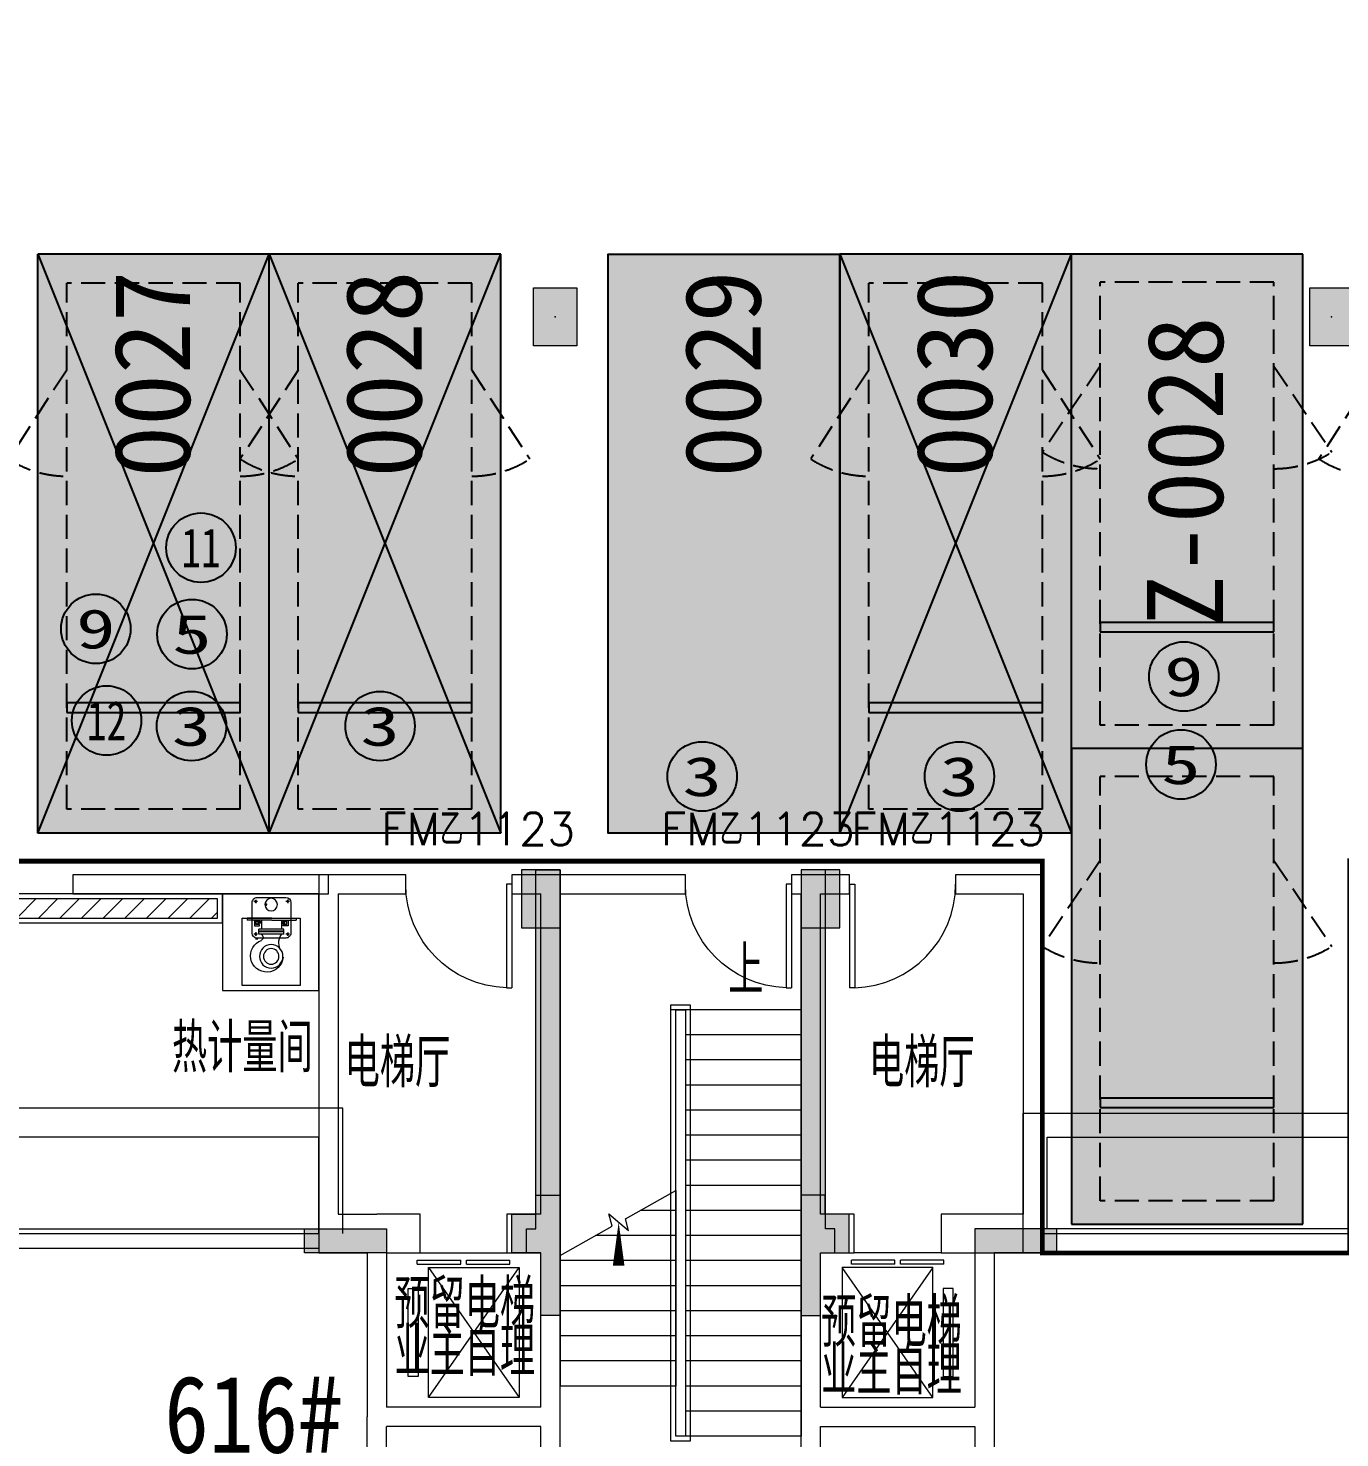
# Model space of a CAD drawing. Extents: x -264757 to 1033689, y 4049843 to 4347093.
# Drawn here: x -90951 to -77354, y 4284241 to 4298849 of the extents above; entities that cross this region are included whole.
import ezdxf
from ezdxf.enums import TextEntityAlignment as Align

# ---------------------------------------------------------------- set-up
doc = ezdxf.new("R2010")
doc.units = 0
doc.header["$LTSCALE"] = 1000
doc.header["$MEASUREMENT"] = 0
doc.linetypes.add('AX-01DK-PB01$1$A-001-车位参照B1$0$A-001-车位参照B1$0$A-001-车位参照B1$0$A-H4-001-基本图形$0$A-001-车位B1$0$DASH', pattern=[0.35, 0.25, -0.1])
doc.linetypes.add('DASH', pattern=[0.35, 0.25, -0.1])
for name, color, linetype in [('AX-01DK-PB01$0$A-2-Text', 8, 'Continuous'), ('不利因素1-紧邻消火栓', 7, 'Continuous'), ('不利因素11-尽端停车', 7, 'Continuous'), ('不利因素12-不满足一次性出车', 7, 'Continuous'), ('不利因素3-紧邻房间出入口', 7, 'Continuous'), ('不利因素5-单面靠墙', 7, 'Continuous'), ('不可售车位', 255, 'Continuous'), ('大车位', 7, 'Continuous'), ('子母车位', 7, 'Continuous')]:
    doc.layers.add(name, color=color, linetype=linetype)
doc.layers.add('AX-01DK-PB01$0$AX-001DK-01-PB01-02$0$A-3-WinF(Text)', color=8, linetype='Continuous', plot=False)
doc.layers.add('无关图层', color=8, linetype='Continuous', lineweight=0)
doc.layers.add('车位归属楼栋范围线', color=7, linetype='Continuous', true_color=0x19e6c7)
doc.styles.add('AX-01DK-PB01$0$_TCH_DIM', font='SIMPLEX', dxfattribs={"bigfont": 'GBCBIG'})
doc.styles.add('AX-01DK-PB01$0$AX-001DK-01-PB01-02$0$_TCH_WINDOW', font='SIMPLEX', dxfattribs={"bigfont": 'GBCBIG'})
doc.styles.add('AX-01DK-PB01$0$Standard', font='gbenor.shx', dxfattribs={"bigfont": 'gbcbig.shx'})
doc.styles.add('AX-01DK-PB01$1$AX-001DK-01-PB01-02$0$Standard', font='gbenor.shx', dxfattribs={"bigfont": 'gbcbig.shx'})
doc.styles.add('AX-01DK-PB01$1$AX-001DK-01-PB01-02$0$黑体', font='simhei.ttf')
doc.styles.add('AX-ACK-BIANH1$0$黑体', font='simhei.ttf')
doc.styles.add('SX-ACK-PB01-WNC-ALL$0$黑体', font='simhei.ttf')
doc.styles.add('黑体', font='simhei.ttf')

# ---------------------------------------------------------------- blocks, each defined once
blk = doc.blocks.new('SX-ACK-PB01-WNC-ALL$0$20200722.21182536')
at = {"layer": '不利因素3-紧邻房间出入口', "true_color": 0xe4d218}
h = blk.add_hatch(color=52, dxfattribs=at)
h.dxf.hatch_style = 1
edge = h.paths.add_edge_path()
edge.add_arc((360, 360), 360, 0, 360)
at = {"layer": '不利因素3-紧邻房间出入口'}
blk.add_circle((360, 360), 360, dxfattribs=at)
at = {"layer": '不利因素3-紧邻房间出入口', "style": 'SX-ACK-PB01-WNC-ALL$0$黑体', "width": 1.390625}
blk.add_text('3', height=407, dxfattribs=at).set_placement((156, 156), (564, 156), align=Align.FIT)
blk = doc.blocks.new('SX-ACK-PB01-WNC-ALL$0$20200722.21183209')
at = {"layer": '不利因素5-单面靠墙', "true_color": 0x6d711d}
h = blk.add_hatch(color=66, dxfattribs=at)
h.dxf.hatch_style = 1
edge = h.paths.add_edge_path()
edge.add_arc((360, 360), 360, 0, 360)
at = {"layer": '不利因素5-单面靠墙'}
blk.add_circle((360, 360), 360, dxfattribs=at)
at = {"layer": '不利因素5-单面靠墙', "style": 'SX-ACK-PB01-WNC-ALL$0$黑体', "width": 1.390625}
blk.add_text('5', height=407, dxfattribs=at).set_placement((156, 156), (564, 156), align=Align.FIT)
blk = doc.blocks.new('20200722.21185040')
at = {"layer": '不利因素11-尽端停车', "true_color": 0xf21b23}
h = blk.add_hatch(color=240, dxfattribs=at)
h.dxf.hatch_style = 1
edge = h.paths.add_edge_path()
edge.add_arc((360, 360), 360, 0, 360)
at = {"layer": '不利因素11-尽端停车'}
blk.add_circle((360, 360), 360, dxfattribs=at)
at = {"layer": '不利因素11-尽端停车', "style": '黑体', "width": 0.695313}
blk.add_text('11', height=407.3, dxfattribs=at).set_placement((156, 156), (564, 156), align=Align.FIT)
blk = doc.blocks.new('20200722.21185335')
at = {"layer": '不利因素12-不满足一次性出车', "true_color": 0x201adc}
h = blk.add_hatch(color=182, dxfattribs=at)
h.dxf.hatch_style = 1
edge = h.paths.add_edge_path()
edge.add_arc((360, 360), 360, 0, 360)
at = {"layer": '不利因素12-不满足一次性出车'}
blk.add_circle((360, 360), 360, dxfattribs=at)
at = {"layer": '不利因素12-不满足一次性出车', "style": '黑体', "width": 0.695313}
blk.add_text('12', height=407.3, dxfattribs=at).set_placement((156, 156), (564, 156), align=Align.FIT)
blk = doc.blocks.new('20200722.21175556')
at = {"layer": '不利因素1-紧邻消火栓', "true_color": 0x3c6a45}
h = blk.add_hatch(color=97, dxfattribs=at)
h.dxf.hatch_style = 1
edge = h.paths.add_edge_path()
edge.add_arc((360, 360), 360, 0, 360)
at = {"layer": '不利因素1-紧邻消火栓'}
blk.add_circle((360, 360), 360, dxfattribs=at)
at = {"layer": '不利因素1-紧邻消火栓', "style": '黑体', "width": 1.390625}
blk.add_text('9', height=407, dxfattribs=at).set_placement((156, 156), (564, 156), align=Align.FIT)
blk = doc.blocks.new('sadfsadfasf')
at = {"layer": '不可售车位', "true_color": 0x757b8a}
h = blk.add_hatch(color=8, dxfattribs=at)
h.dxf.hatch_style = 1
h.paths.add_polyline_path([(2400, 6000), (2400, 0), (0, 0), (0, 6000)])
at = {"layer": '不可售车位', "color": 8, "true_color": 0x757b8a}
blk.add_lwpolyline([(2400, 6000), (2400, 0), (0, 0), (0, 6000)], close=True, dxfattribs=at)
blk = doc.blocks.new('SX-CK-PB001-WNC$1$20211103.13313578')
at = {"layer": '无关图层'}
h = blk.add_hatch(color=256, dxfattribs=at)
h.dxf.hatch_style = 1
h.paths.add_polyline_path([(0, 600), (450, 600), (450, 0), (0, 0)])
blk.add_lwpolyline([(0, 600), (450, 600), (450, 0), (0, 0)], close=True, dxfattribs=at)
blk.add_point((225, 300), dxfattribs=at)
blk = doc.blocks.new('PX-03CK-JSK$0$PX-CKB-P01-JSK$0$$0$水泵')
at = {"layer": '无关图层'}
for p, q in [((-24798, 231565, 0), (-25098, 231565, 0)), ((-25148, 231515, 0), (-25148, 231195, 0)), ((-25135, 231525, 0), (-25095, 231525, 0)), ((-25116, 231543, 0), (-25116, 231511, 0)), ((-25116, 231511, 0), (-25116, 231507, 0)), ((-24903, 231492, 0), (-24880, 231492, 0)), ((-24804, 231524, 0), (-24764, 231524, 0)), ((-24785, 231542, 0), (-24785, 231510, 0)), ((-24785, 231510, 0), (-24785, 231506, 0)), ((-24748, 231195, 0), (-24748, 231515, 0)), ((-24644, 231352, 0), (-25244, 231352, 0)), ((-25244, 231352, 0), (-25244, 230652, 0)), ((-24950, 231351, 0), (-25204, 231351, 0)), ((-25204, 231351, 0), (-25204, 231330, 0)), ((-24950, 231330, 0), (-25204, 231330, 0)), ((-25120, 231330, 0), (-25120, 231273, 0)), ((-25120, 231273, 0), (-25070, 231273, 0)), ((-25108, 231323, 0), (-25067, 231323, 0)), ((-25108, 231284, 0), (-25108, 231323, 0)), ((-25070, 231284, 0), (-25108, 231284, 0)), ((-25103, 231315, 0), (-25103, 231292, 0)), ((-25085, 231320, 0), (-25098, 231320, 0)), ((-25098, 231287, 0), (-25084, 231287, 0)), ((-25084, 231323, 0), (-25084, 231284, 0)), ((-25084, 231310, 0), (-25052, 231310, 0)), ((-25084, 231297, 0), (-25052, 231297, 0)), ((-25055, 231310, 0), (-25083, 231310, 0)), ((-25070, 231273, 0), (-25070, 231284, 0)), ((-25067, 231323, 0), (-25067, 231330, 0)), ((-25052, 231328, 0), (-25052, 231239, 0)), ((-24950, 231351, 0), (-24696, 231351, 0)), ((-24950, 231330, 0), (-24696, 231330, 0)), ((-24846, 231239, 0), (-24846, 231328, 0)), ((-24846, 231312, 0), (-24807, 231312, 0)), ((-24844, 231299, 0), (-24806, 231299, 0)), ((-24827, 231323, 0), (-24827, 231330, 0)), ((-24785, 231323, 0), (-24827, 231323, 0)), ((-24824, 231284, 0), (-24785, 231284, 0)), ((-24824, 231273, 0), (-24824, 231284, 0)), ((-24773, 231273, 0), (-24824, 231273, 0)), ((-24807, 231322, 0), (-24807, 231284, 0)), ((-24793, 231319, 0), (-24807, 231319, 0)), ((-24807, 231289, 0), (-24793, 231289, 0)), ((-24788, 231294, 0), (-24788, 231314, 0)), ((-24785, 231284, 0), (-24785, 231323, 0)), ((-24773, 231324, 0), (-24773, 231332, 0)), ((-24773, 231330, 0), (-24773, 231273, 0)), ((-24696, 231351, 0), (-24696, 231330, 0)), ((-24644, 230652, 0), (-24644, 231352, 0)), ((-25136, 231186, 0), (-25096, 231186, 0)), ((-25106, 231185, 0), (-25129, 231185, 0)), ((-25117, 231204, 0), (-25117, 231172, 0)), ((-25117, 231172, 0), (-25117, 231168, 0)), ((-25098, 231145, 0), (-24798, 231145, 0)), ((-25077, 231185, 0), (-25077, 231238, 0)), ((-25077, 231215, 0), (-24815, 231215, 0)), ((-25077, 231208, 0), (-24815, 231208, 0)), ((-25077, 231185, 0), (-24815, 231185, 0)), ((-25076, 231238, 0), (-24815, 231238, 0)), ((-24815, 231185, 0), (-24815, 231238, 0)), ((-24781, 231136, 0), (-24805, 231136, 0)), ((-24804, 231186, 0), (-24764, 231186, 0)), ((-24785, 231205, 0), (-24785, 231173, 0)), ((-24785, 231173, 0), (-24785, 231169, 0)), ((-25244, 230652, 0), (-24644, 230652, 0))]:
    blk.add_line(p, q, dxfattribs=at)
for centre, radius in [((-24944, 231492, 0), 65), ((-25117, 231525, 0), 8.75), ((-24891, 231492, 0), 7.88), ((-24785, 231524, 0), 8.75), ((-25117, 231186, 0), 8.75), ((-24785, 231186, 0), 8.75), ((-24945, 230955, 0), 122), ((-24945, 230955, 0), 80.5)]:
    blk.add_circle(centre, radius, dxfattribs=at)
for centre, radius, start, end in [((-25098, 231515, 0), 50, 90.0002, 180.0002), ((-24798, 231515, 0), 50, 0.0002, 90.0002), ((-25098, 231315, 0), 5.18, 90.0002, 180.0002), ((-25098, 231292, 0), 5.18, 180.0002, 270.0002), ((-24793, 231314, 0), 5.18, 0.0002, 90.0002), ((-24793, 231294, 0), 5.18, 270.0002, 0.0002), ((-25098, 231195, 0), 50, 180.0002, 270.0002), ((-24899, 230961, 0), 169, 185.2838, 71.5275), ((-25165, 231098, 0), 142, 319.6544, 36.6268), ((-24826, 231152, 0), 34.6, 117.9765, 237.6187), ((-24798, 231195, 0), 50, 270.0002, 0.0002)]:
    blk.add_arc(centre, radius, start, end, dxfattribs=at)
blk = doc.blocks.new('AX-01DK-PB01$0$AX-001DK-01-PP01$0$AX-001DK-01-PP01$0$$DORLIB2D$00000127')
at = {"layer": '无关图层'}
for points in [[(-0.533, 0.795), (-0.533, 0.69)], [(-0.033, 0.795), (-0.533, 0.795)], [(-0.033, 0.69), (-0.533, 0.69)], [(-0.033, 0.795), (-0.033, 0.69)], [(0.533, 0.795), (0.033, 0.795)], [(0.033, 0.795), (0.033, 0.69)], [(0.533, 0.69), (0.033, 0.69)], [(0.533, 0.795), (0.533, 0.69)], [(0.5, 0.5), (-0.5, 0.5)]]:
    blk.add_lwpolyline(points, dxfattribs=at)
blk = doc.blocks.new('AX-01DK-PB01$0$$DorLib2D$00000001')
at = {"layer": '无关图层'}
for p, q in [((0.45, 0.975), (0.5, 0.975)), ((0.45, 0), (0.45, 0.975)), ((0.5, 0), (0.5, 0.975)), ((0.5, 0), (0.45, 0))]:
    blk.add_line(p, q, dxfattribs=at)
at = {"layer": '无关图层', "lineweight": 13}
blk.add_arc((0.475, 0), 0.975, 91.4693, 180, dxfattribs=at)
blk = doc.blocks.new('A$C741380cb')
at = {"layer": '子母车位', "true_color": 0x0617f9}
h = blk.add_hatch(color=5, dxfattribs=at)
h.dxf.hatch_style = 1
h.paths.add_polyline_path([(2400, 0), (2400, -10400), (0, -10400), (0, 0)])
blk = doc.blocks.new('*E159')
at = {"layer": '子母车位', "rotation": 179.9996583709065}
blk.add_blockref('A$C741380cb', (332418, -488671), dxfattribs=at)

msp = doc.modelspace()

# ---------------------------------------------------------------- hatches: boundary and pattern name
at = {"layer": '大车位', "true_color": 0xe806f9}
h = msp.add_hatch(color=6, dxfattribs=at)
h.dxf.hatch_style = 1
h.paths.add_polyline_path([(-88452.4, 4296506.9), (-88452.4, 4290506.9), (-90852.4, 4290506.9), (-90852.4, 4296506.9)])
h = msp.add_hatch(color=6, dxfattribs=at)
h.dxf.hatch_style = 1
h.paths.add_polyline_path([(-86052.4, 4296506.9), (-86052.4, 4290506.9), (-88452.4, 4290506.9), (-88452.4, 4296506.9)])
h = msp.add_hatch(color=6, dxfattribs=at)
h.dxf.hatch_style = 1
h.paths.add_polyline_path([(-80137.5, 4296506.9), (-80137.5, 4290506.9), (-82537.5, 4290506.9), (-82537.5, 4296506.9)])
at = {"layer": '无关图层'}
for points in [[(-85438.1, 4290126.8), (-85837.1, 4290126.8), (-85837.1, 4289526.8), (-85438.1, 4289526.8)], [(-82538.5, 4290126.1), (-82937.5, 4290126.1), (-82937.5, 4289526.1), (-82538.5, 4289526.1)], [(-85937.6, 4286557.2), (-85688.5, 4286555.9), (-85688.5, 4286757.2), (-85437.6, 4286757.2), (-85437.6, 4285506.9), (-85638.3, 4285506.9), (-85638.3, 4286156.7), (-85937.6, 4286157.2)], [(-82439.2, 4286557.2), (-82688.3, 4286555.9), (-82688.3, 4286757.2), (-82939.2, 4286757.2), (-82939.2, 4285506.9), (-82738.5, 4285506.9), (-82738.5, 4286156.7), (-82439.2, 4286157.2)], [(-88087.9, 4286406.8), (-87237.9, 4286406.8), (-87237.9, 4286156.8), (-88087.9, 4286156.8)], [(-80287.9, 4286406.8), (-81137.9, 4286406.8), (-81137.9, 4286156.8), (-80287.9, 4286156.8)]]:
    msp.add_hatch(color=256, dxfattribs=at).paths.add_polyline_path(points)
h = msp.add_hatch(color=256, dxfattribs=at)
h.dxf.hatch_style = 1
h.paths.add_polyline_path([(-85787.2, 4286156.8), (-85787.2, 4286406.8), (-85688.1, 4286406.8), (-85688.1, 4290126.8), (-85438.1, 4290126.8), (-85437.2, 4286406.8), (-85437.2, 4285506.8), (-85637.2, 4285506.8), (-85637.2, 4286156.8)])
h = msp.add_hatch(color=256, dxfattribs=at)
h.dxf.hatch_style = 1
h.paths.add_polyline_path([(-82588.3, 4286156.8), (-82588.3, 4286406.8), (-82687.4, 4286406.8), (-82687.4, 4290126.8), (-82937.4, 4290126.8), (-82938.3, 4286406.8), (-82938.3, 4285506.8), (-82738.3, 4285506.8), (-82738.3, 4286156.8)])
h = msp.add_hatch(dxfattribs=at)
h.set_pattern_fill('ANSI31', color=256, scale=100, angle=360)
h.set_pattern_definition([(45, (-43118.35, 214968.15), (-112.2532015, 112.2532015), [])])
h.paths.add_polyline_path([(-88987.9, 4289826.9), (-91489.6, 4289826.9), (-91489.6, 4289627), (-88987.9, 4289627)])

# ---------------------------------------------------------------- linework, layer by layer
at = {"layer": '大车位', "color": 83}
for p, q in [((-90852.4, 4290506.9, 0), (-90852.4, 4296506.9, 0)), ((-88452.4, 4296506.9, 0), (-90852.4, 4296506.9, 0)), ((-88452.4, 4290506.9, 0), (-88452.4, 4296506.9, 0)), ((-88452.4, 4290506.9, 0), (-88452.4, 4296506.9, 0)), ((-86052.4, 4296506.9, 0), (-88452.4, 4296506.9, 0)), ((-86052.4, 4290506.9, 0), (-86052.4, 4296506.9, 0)), ((-82537.5, 4290506.9, 0), (-82537.5, 4296506.9)), ((-80137.5, 4296506.9), (-82537.5, 4296506.9)), ((-80137.5, 4290506.9, 0), (-80137.5, 4296506.9)), ((-88452.4, 4290506.9, 0), (-90852.4, 4290506.9, 0)), ((-86052.4, 4290506.9, 0), (-88452.4, 4290506.9, 0)), ((-80137.5, 4290506.9, 0), (-82537.5, 4290506.9, 0))]:
    msp.add_line(p, q, dxfattribs=at)
at = {"layer": '大车位', "color": 8, "linetype": 'AX-01DK-PB01$1$A-001-车位参照B1$0$A-001-车位参照B1$0$A-001-车位参照B1$0$A-H4-001-基本图形$0$A-001-车位B1$0$DASH'}
for p, q in [((-88752.4, 4296206.9, 0), (-90552.4, 4296206.9, 0)), ((-90552.4, 4290756.9, 0), (-90552.4, 4296206.9, 0)), ((-88752.4, 4290756.9, 0), (-88752.4, 4296206.9, 0)), ((-86352.4, 4296206.9, 0), (-88152.4, 4296206.9, 0)), ((-88152.4, 4290756.9, 0), (-88152.4, 4296206.9, 0)), ((-86352.4, 4290756.9, 0), (-86352.4, 4296206.9, 0)), ((-80437.5, 4296206.9), (-82237.5, 4296206.9)), ((-82237.5, 4290756.9, 0), (-82237.5, 4296206.9)), ((-80437.5, 4290756.9, 0), (-80437.5, 4296206.9)), ((-88752.4, 4290756.9, 0), (-90552.4, 4290756.9, 0)), ((-86352.4, 4290756.9, 0), (-88152.4, 4290756.9, 0)), ((-80437.5, 4290756.9, 0), (-82237.5, 4290756.9, 0))]:
    msp.add_line(p, q, dxfattribs=at)
at = {"layer": '大车位', "color": 83, "elevation": 0}
for points in [[(-90852.4, 4296506.9), (-88452.4, 4290506.9)], [(-90852.4, 4290506.9), (-88452.4, 4296506.9)], [(-88452.4, 4296506.9), (-86052.4, 4290506.9)], [(-88452.4, 4290506.9), (-86052.4, 4296506.9)], [(-82537.5, 4290506.9), (-80137.5, 4296506.9)]]:
    msp.add_lwpolyline(points, dxfattribs=at)
at = {"layer": '大车位', "color": 83}
msp.add_lwpolyline([(-82537.5, 4296506.9), (-80137.5, 4290506.9)], dxfattribs=at)
at = {"layer": '大车位', "linetype": 'AX-01DK-PB01$1$A-001-车位参照B1$0$A-001-车位参照B1$0$A-001-车位参照B1$0$A-H4-001-基本图形$0$A-001-车位B1$0$DASH', "elevation": 0}
for points in [[(-90552.4, 4295306.9), (-91152.4, 4294385)], [(-88752.4, 4295306.9), (-88152.4, 4294385)], [(-88152.4, 4295306.9), (-88752.4, 4294385)], [(-86352.4, 4295306.9), (-85752.4, 4294385)], [(-82237.5, 4295306.9), (-82837.5, 4294385)], [(-80437.5, 4295306.9), (-79837.5, 4294385)], [(-76971.6, 4295308), (-77571.6, 4294386.1)]]:
    msp.add_lwpolyline(points, dxfattribs=at)
at = {"layer": '大车位', "elevation": 0}
for points in [[(-90552.4, 4291756.9), (-88752.4, 4291756.9), (-88752.4, 4291856.9), (-90552.4, 4291856.9)], [(-88152.4, 4291756.9), (-86352.4, 4291756.9), (-86352.4, 4291856.9), (-88152.4, 4291856.9)], [(-82237.5, 4291756.9), (-80437.5, 4291756.9), (-80437.5, 4291856.9), (-82237.5, 4291856.9)]]:
    msp.add_lwpolyline(points, close=True, dxfattribs=at)
at = {"layer": '大车位', "linetype": 'AX-01DK-PB01$1$A-001-车位参照B1$0$A-001-车位参照B1$0$A-001-车位参照B1$0$A-H4-001-基本图形$0$A-001-车位B1$0$DASH'}
for centre, start, end in [((-90552.4, 4295306.9, 0), 236.94427, 270), ((-88752.4, 4295306.9, 0), 270, 303.05573), ((-88152.4, 4295306.9, 0), 236.94427, 270), ((-86352.4, 4295306.9, 0), 270, 303.05573), ((-82237.5, 4295306.9), 236.94427, 270), ((-80437.5, 4295306.9), 270, 303.05573), ((-76971.6, 4295308, 0), 236.94427, 270)]:
    msp.add_arc(centre, 1100, start, end, dxfattribs=at)
at = {"layer": '子母车位', "color": 83}
for p, q in [((-80137.4, 4291384.6, 0), (-80137.4, 4296506.9)), ((-77737.4, 4296506.9), (-80137.4, 4296506.9)), ((-77737.4, 4291384.6, 0), (-77737.4, 4296506.9)), ((-77737.4, 4291384.6, 0), (-80137.4, 4291384.6, 0)), ((-77737.4, 4291384.6), (-80137.4, 4291384.6)), ((-80137.4, 4291384.6), (-80137.3, 4286455.6)), ((-77737.3, 4286455.7), (-77737.4, 4291384.6)), ((-80137.3, 4286455.6), (-77737.3, 4286455.7))]:
    msp.add_line(p, q, dxfattribs=at)
at = {"layer": '子母车位', "color": 8, "linetype": 'AX-01DK-PB01$1$A-001-车位参照B1$0$A-001-车位参照B1$0$A-001-车位参照B1$0$A-H4-001-基本图形$0$A-001-车位B1$0$DASH'}
for p, q in [((-78037.4, 4296217), (-79837.4, 4296217)), ((-79837.4, 4291626.2, 0), (-79837.4, 4296217)), ((-78037.4, 4291626.2, 0), (-78037.4, 4296217)), ((-78037.4, 4291626.2, 0), (-79837.4, 4291626.2, 0)), ((-78037.3, 4291094.7, 0), (-79837.3, 4291094.7, 0)), ((-79837.3, 4286697.3), (-79837.3, 4291094.7, 0)), ((-78037.3, 4286697.3), (-78037.3, 4291094.7, 0)), ((-78037.3, 4286697.3), (-79837.3, 4286697.3))]:
    msp.add_line(p, q, dxfattribs=at)
at = {"layer": '子母车位', "linetype": 'AX-01DK-PB01$1$A-001-车位参照B1$0$A-001-车位参照B1$0$A-001-车位参照B1$0$A-H4-001-基本图形$0$A-001-车位B1$0$DASH'}
for p, q in [((-79837.4, 4295347.2, 0), (-80437.4, 4294456.1, 0)), ((-78037.4, 4295347.2, 0), (-77437.4, 4294456.1, 0)), ((-79837.3, 4290224.9), (-80437.3, 4289333.8)), ((-78037.3, 4290224.9), (-77437.3, 4289333.8))]:
    msp.add_line(p, q, dxfattribs=at)
at = {"layer": '子母车位'}
for p, q in [((-78037.4, 4292689.4, 0), (-79837.4, 4292689.4, 0)), ((-79837.4, 4292689.4, 0), (-79837.4, 4292592.7, 0)), ((-79837.4, 4292592.7, 0), (-78037.4, 4292592.7, 0)), ((-78037.4, 4292592.7, 0), (-78037.4, 4292689.4, 0)), ((-78037.3, 4287760.4), (-79837.3, 4287760.4)), ((-79837.3, 4287760.4), (-79837.3, 4287663.7)), ((-78037.3, 4287663.7), (-78037.3, 4287760.4)), ((-79837.3, 4287663.7), (-78037.3, 4287663.7))]:
    msp.add_line(p, q, dxfattribs=at)
at = {"layer": '子母车位', "linetype": 'AX-01DK-PB01$1$A-001-车位参照B1$0$A-001-车位参照B1$0$A-001-车位参照B1$0$A-H4-001-基本图形$0$A-001-车位B1$0$DASH'}
for centre, start_param, end_param in [((-79837.4, 4295347.2), 4.1354517, 4.712383), ((-78037.4, 4295347.2), 4.712383, 5.2893144), ((-79837.3, 4290224.9, 0), 4.1354517, 4.712383), ((-78037.3, 4290224.9, 0), 4.712383, 5.2893144)]:
    msp.add_ellipse(centre, major_axis=(1100, 0), ratio=0.9664691, start_param=start_param, end_param=end_param, dxfattribs=at)
at = {"layer": '无关图层'}
for p, q in [((-87837.9, 4290076.9), (-90489.6, 4290076.9)), ((-90489.6, 4290076.9), (-90489.6, 4289876.9)), ((-87937.9, 4290076.9), (-87937.9, 4286156.9)), ((-87037.9, 4290076.9), (-87937.9, 4290076.9)), ((-87837.9, 4289876.9), (-87837.9, 4290076.9)), ((-87037.9, 4289876.9), (-87037.9, 4290076.9)), ((-85537.9, 4290076.9), (-85937.9, 4290076.9)), ((-85937.9, 4290076.9), (-85937.9, 4289876.9)), ((-84137.9, 4290076.9), (-85537.9, 4290076.9)), ((-84137.9, 4289876.9), (-84137.9, 4290076.9)), ((-82837.9, 4290076.9), (-83037.9, 4290076.9)), ((-83037.9, 4290076.9), (-83037.9, 4289876.9)), ((-82437.9, 4290076.9), (-82837.9, 4290076.9)), ((-82437.9, 4289876.9), (-82437.9, 4290076.9)), ((-80437.6, 4290076.9), (-81337.9, 4290076.9)), ((-81337.9, 4290076.9), (-81337.9, 4289876.9)), ((-80437.6, 4290076.9), (-80437.6, 4286156.9)), ((-90489.6, 4289876.9), (-87837.9, 4289876.9)), ((-87737.9, 4289876.9), (-87737.9, 4286556.9)), ((-87737.9, 4289876.9), (-87037.9, 4289876.9)), ((-85937.9, 4289876.9), (-85637.9, 4289876.9)), ((-85637.9, 4286556.9), (-85637.9, 4289876.9)), ((-85437.9, 4289876.9), (-84137.9, 4289876.9)), ((-85437.9, 4286256.9), (-85437.9, 4289876.9)), ((-83037.9, 4289876.9), (-82937.9, 4289876.9)), ((-82937.9, 4286256.9), (-82937.9, 4289876.9)), ((-82737.9, 4289876.9), (-82437.9, 4289876.9)), ((-82737.9, 4286556.9), (-82737.9, 4289876.9)), ((-81337.9, 4289876.9), (-80637.6, 4289876.9)), ((-80637.6, 4289876.9), (-80637.6, 4286556.9)), ((-84137.9, 4288676.9), (-84137.9, 4284256.9)), ((-84137.9, 4288676.9), (-84137.9, 4284256.9)), ((-82937.9, 4288676.9), (-84137.9, 4288676.9)), ((-82937.9, 4288676.9), (-82937.9, 4284256.9)), ((-82937.9, 4288416.9), (-84137.9, 4288416.9)), ((-82937.9, 4288156.9), (-84137.9, 4288156.9)), ((-82937.9, 4287896.9), (-84137.9, 4287896.9)), ((-82937.9, 4287636.9), (-84137.9, 4287636.9)), ((-82937.9, 4287376.9), (-84137.9, 4287376.9)), ((-82937.9, 4287116.9), (-84137.9, 4287116.9)), ((-84137.9, 4286966.9), (-84137.9, 4284256.9)), ((-84759.7, 4286511), (-84237.9, 4286804.9)), ((-84237.9, 4286804.9), (-84237.9, 4284776.9)), ((-82937.9, 4286856.9), (-84137.9, 4286856.9)), ((-84237.9, 4286596.9), (-84607.2, 4286596.9)), ((-82937.9, 4286596.9), (-84137.9, 4286596.9)), ((-87737.9, 4286556.9), (-87337.9, 4286556.9)), ((-86887.9, 4286556.9), (-87337.9, 4286556.9)), ((-86887.9, 4286156.9), (-86887.9, 4286556.9)), ((-85637.9, 4286556.9), (-85987.9, 4286556.9)), ((-85987.9, 4286556.9), (-85987.9, 4286156.9)), ((-84898.8, 4286432.6), (-84932.4, 4286563.4)), ((-84932.4, 4286563.4), (-84728.2, 4286388.3)), ((-84728.2, 4286388.3), (-84759.7, 4286511)), ((-82387.9, 4286556.9), (-82737.9, 4286556.9)), ((-82387.9, 4286156.9), (-82387.9, 4286556.9)), ((-81037.6, 4286556.9), (-81487.9, 4286556.9)), ((-81487.9, 4286556.9), (-81487.9, 4286156.9)), ((-80637.6, 4286556.9), (-81037.6, 4286556.9)), ((-91689.7, 4286406.3), (-87937.9, 4286406.5)), ((-87937.9, 4286406.5), (-87937.9, 4286206.5)), ((-85437.9, 4286128.9), (-84898.8, 4286432.6)), ((-84237.9, 4286336.9), (-85068.7, 4286336.9)), ((-82937.9, 4286336.9), (-84137.9, 4286336.9)), ((-80437.6, 4286356.9), (-76665, 4286356.9)), ((-80437.6, 4286356.9), (-80437.6, 4286156.9)), ((-91689.7, 4286206.3), (-87937.9, 4286206.5)), ((-87937.9, 4286156.9), (-87437.9, 4286156.9)), ((-87437.9, 4286156.9), (-87437.9, 4284456.9)), ((-87237.9, 4286156.9), (-87237.9, 4284556.9)), ((-87237.9, 4286156.9), (-86887.9, 4286156.9)), ((-85987.9, 4286156.9), (-85637.9, 4286156.9)), ((-85637.9, 4284556.9), (-85637.9, 4286156.9)), ((-85437.9, 4284456.9), (-85437.9, 4286256.9)), ((-82937.9, 4284456.9), (-82937.9, 4286256.9)), ((-82737.9, 4284556.9), (-82737.9, 4286156.9)), ((-82737.9, 4286156.9), (-82387.9, 4286156.9)), ((-81487.9, 4286156.9), (-81137.6, 4286156.9)), ((-81137.6, 4286156.9), (-81137.6, 4284556.9)), ((-80937.6, 4286156.9), (-80937.6, 4284456.9)), ((-80437.6, 4286156.9), (-80937.6, 4286156.9)), ((-80437.6, 4286156.9), (-76565, 4286156.9)), ((-85437.9, 4286128.9), (-85437.9, 4284776.9)), ((-84237.9, 4286076.9), (-85437.9, 4286076.9)), ((-82937.9, 4286076.9), (-84137.9, 4286076.9)), ((-84137.9, 4285991.8), (-84137.9, 4284256.9)), ((-84237.9, 4285816.9), (-85437.9, 4285816.9)), ((-82937.9, 4285816.9), (-84137.9, 4285816.9)), ((-84237.9, 4285556.9), (-85437.9, 4285556.9)), ((-82937.9, 4285556.9), (-84137.9, 4285556.9)), ((-84237.9, 4285296.9), (-85437.9, 4285296.9)), ((-82937.9, 4285296.9), (-84137.9, 4285296.9)), ((-84237.9, 4285036.9), (-85437.9, 4285036.9)), ((-82937.9, 4285036.9), (-84137.9, 4285036.9)), ((-84237.9, 4284776.9), (-85437.9, 4284776.9)), ((-82937.9, 4284776.9), (-84137.9, 4284776.9)), ((-85637.9, 4284556.9), (-87237.9, 4284556.9)), ((-82737.9, 4284556.9), (-81137.6, 4284556.9)), ((-87437.9, 4282506.9), (-87437.9, 4284456.9)), ((-85437.9, 4282606.9), (-85437.9, 4284456.9)), ((-82937.9, 4284516.9), (-84137.9, 4284516.9)), ((-82937.9, 4282606.9), (-82937.9, 4284456.9)), ((-80937.6, 4284456.9), (-80937.6, 4282606.9)), ((-85637.9, 4284356.9), (-87237.9, 4284356.9)), ((-87237.9, 4282606.9), (-87237.9, 4284356.9)), ((-85637.9, 4282606.9), (-85637.9, 4284356.9)), ((-82937.9, 4284256.9), (-84137.9, 4284256.9)), ((-82737.9, 4284356.9), (-81137.6, 4284356.9)), ((-82737.9, 4282606.9), (-82737.9, 4284356.9)), ((-81137.6, 4284356.9), (-81137.6, 4282606.9))]:
    msp.add_line(p, q, dxfattribs=at)
for points in [[(-85438.1, 4290126.8), (-85837.1, 4290126.8), (-85837.1, 4289526.8), (-85438.1, 4289526.8)], [(-82538.5, 4290126.1), (-82937.5, 4290126.1), (-82937.5, 4289526.1), (-82538.5, 4289526.1)], [(-88937.9, 4289876.9), (-91539.6, 4289876.9), (-91539.6, 4289577), (-88937.9, 4289577)], [(-88987.9, 4289826.9), (-91489.6, 4289826.9), (-91489.6, 4289627), (-88987.9, 4289627)], [(-87937.9, 4288876.9), (-87937.9, 4289876.9), (-88937.9, 4289876.9), (-88937.9, 4288876.9)], [(-84237.9, 4288676.9), (-84137.9, 4288676.9), (-84137.9, 4284256.9), (-84237.9, 4284256.9)], [(-80638.3, 4286156.8), (-80638.3, 4287606.9), (-72738.7, 4287606.9), (-72738.7, 4286156.8)], [(-87938.7, 4286356.9), (-87938.7, 4287356.9), (-91538.3, 4287356.9), (-91538.3, 4286356.9)], [(-80388.3, 4286406.8), (-80388.3, 4287356.9), (-72988.7, 4287356.9), (-72988.7, 4286406.8)], [(-85937.6, 4286557.2), (-85688.5, 4286555.9), (-85688.5, 4286757.2), (-85437.6, 4286757.2), (-85437.6, 4285506.9), (-85638.3, 4285506.9), (-85638.3, 4286156.7), (-85937.6, 4286157.2)], [(-82439.2, 4286557.2), (-82688.3, 4286555.9), (-82688.3, 4286757.2), (-82939.2, 4286757.2), (-82939.2, 4285506.9), (-82738.5, 4285506.9), (-82738.5, 4286156.7), (-82439.2, 4286157.2)], [(-88087.9, 4286406.8), (-87237.9, 4286406.8), (-87237.9, 4286156.8), (-88087.9, 4286156.8)], [(-80287.9, 4286406.8), (-81137.9, 4286406.8), (-81137.9, 4286156.8), (-80287.9, 4286156.8)], [(-86802.9, 4286006.9), (-85862.9, 4286006.9), (-85862.9, 4284656.9), (-86802.9, 4284656.9)], [(-81572.9, 4286006.9), (-82512.9, 4286006.9), (-82512.9, 4284656.9), (-81572.9, 4284656.9)], [(-87012.9, 4285786.9), (-86907.9, 4285786.9), (-86907.9, 4284876.9), (-87012.9, 4284876.9)], [(-81362.9, 4285786.9), (-81467.9, 4285786.9), (-81467.9, 4284876.9), (-81362.9, 4284876.9)]]:
    msp.add_lwpolyline(points, close=True, dxfattribs=at)
at = {"layer": '无关图层', "ltscale": 0.5}
for points in [[(-85787.2, 4286156.8), (-85787.2, 4286406.8), (-85688.1, 4286406.8), (-85688.1, 4290126.8), (-85438.1, 4290126.8), (-85437.2, 4286406.8), (-85437.2, 4285506.8), (-85637.2, 4285506.8), (-85637.2, 4286156.8)], [(-82588.3, 4286156.8), (-82588.3, 4286406.8), (-82687.4, 4286406.8), (-82687.4, 4290126.8), (-82937.4, 4290126.8), (-82938.3, 4286406.8), (-82938.3, 4285506.8), (-82738.3, 4285506.8), (-82738.3, 4286156.8)]]:
    msp.add_lwpolyline(points, close=True, dxfattribs=at)
at = {"layer": '无关图层'}
msp.add_lwpolyline([(-83537.9, 4288676.9, 0, 0, 0), (-83528.7, 4283824.8, 0, 0, 0), (-84830.3, 4283824.8, 0, 0, 0), (-84830.3, 4286475.8, 0, 120, 0), (-84830.3, 4286025.8, 0, 0, 0)], format="xyseb", dxfattribs=at)
for points in [[(-84287.9, 4288726.9), (-84087.9, 4288726.9), (-84087.9, 4284206.9), (-84287.9, 4284206.9), (-84287.9, 4288726.9)], [(-84087.9, 4288676.9), (-84287.9, 4288676.9)], [(-87688.2, 4286356.9), (-87688.7, 4287656.9), (-91788.3, 4287656.9), (-91788.3, 4286356.9)], [(-86802.9, 4284656.9), (-85862.9, 4286006.9)], [(-86802.9, 4286006.9), (-85862.9, 4284656.9)], [(-81572.9, 4284656.9), (-82512.9, 4286006.9)], [(-81572.9, 4286006.9), (-82512.9, 4284656.9)], [(-84137.9, 4285953.6), (-84137.9, 4284256.9), (-84237.9, 4284256.9), (-84237.9, 4285953.6)]]:
    msp.add_lwpolyline(points, dxfattribs=at)
at = {"layer": '车位归属楼栋范围线', "linetype": 'DASH', "ltscale": 5, "const_width": 50}
msp.add_lwpolyline([(-49993, 4302163), (-49993, 4285775.2), (-55888.9, 4285775.2), (-55888.9, 4296158), (-61592.5, 4296158), (-61592.5, 4286116.3), (-64959.8, 4286116.3), (-64959.8, 4290220), (-77251.7, 4290220), (-77251.7, 4286156.8), (-80437.6, 4286156.8), (-80437.6, 4290216.6), (-91251.4, 4290216.6), (-91251.4, 4296522.8), (-91675.2, 4296522.8), (-91675.2, 4303108)], dxfattribs=at)

# ---------------------------------------------------------------- block references
at = {"layer": '不利因素1-紧邻消火栓'}
for p in [(-90610.2, 4292265.1, 0), (-79331.7, 4291770.1, 0)]:
    msp.add_blockref('20200722.21175556', p, dxfattribs=at)
at = {"layer": '不利因素11-尽端停车'}
msp.add_blockref('20200722.21185040', (-89519.9, 4293105.5, 0), dxfattribs=at)
at = {"layer": '不利因素12-不满足一次性出车'}
msp.add_blockref('20200722.21185335', (-90498.6, 4291314.4, 0), dxfattribs=at)
at = {"layer": '不利因素3-紧邻房间出入口'}
for p in [(-89618.2, 4291256.6, 0), (-87663.5, 4291256.6, 0), (-84324.1, 4290734.9, 0), (-81658, 4290734.9, 0)]:
    msp.add_blockref('SX-ACK-PB01-WNC-ALL$0$20200722.21182536', p, dxfattribs=at)
at = {"layer": '不利因素5-单面靠墙'}
for p in [(-89613, 4292209.8, 0), (-79361, 4290859.2, 0)]:
    msp.add_blockref('SX-ACK-PB01-WNC-ALL$0$20200722.21183209', p, dxfattribs=at)
at = {"layer": '不可售车位'}
msp.add_blockref('sadfsadfasf', (-84937.5, 4290506.9, 0), dxfattribs=at)
at = {"layer": '子母车位', "yscale": 0.9664691433954647, "rotation": 180.0003416290934}
msp.add_blockref('*E159', (252283.5, 3824223.4), dxfattribs=at)
at = {"layer": '无关图层'}
for p in [(-85714.6, 4295558), (-77664.6, 4295558)]:
    msp.add_blockref('SX-CK-PB001-WNC$1$20211103.13313578', p, dxfattribs=at)
ref = msp.add_blockref('AX-01DK-PB01$0$$DorLib2D$00000001', (-86487.9, 4289976.9), dxfattribs=dict(at, xscale=1100, yscale=-1100, zscale=200, rotation=359.9999999999072))
ref.add_attrib('A', 'FM乙1123', (-87290.6, 4290381.8), dxfattribs={"layer": 'AX-01DK-PB01$0$AX-001DK-01-PB01-02$0$A-3-WinF(Text)', "height": 337.59, "style": 'AX-01DK-PB01$0$AX-001DK-01-PB01-02$0$_TCH_WINDOW'})
ref = msp.add_blockref('AX-01DK-PB01$0$$DorLib2D$00000001', (-83587.9, 4289976.9), dxfattribs=dict(at, xscale=1100, yscale=-1100, zscale=200, rotation=359.9999999999605))
ref.add_attrib('A', 'FM乙1123', (-84390.6, 4290381.8), dxfattribs={"layer": 'AX-01DK-PB01$0$AX-001DK-01-PB01-02$0$A-3-WinF(Text)', "height": 337.59, "style": 'AX-01DK-PB01$0$AX-001DK-01-PB01-02$0$_TCH_WINDOW'})
ref = msp.add_blockref('AX-01DK-PB01$0$$DorLib2D$00000001', (-81887.9, 4289976.9), dxfattribs=dict(at, xscale=1100, yscale=1100, zscale=200, rotation=180))
ref.add_attrib('A', 'FM乙1123', (-82417.7, 4290381.8), dxfattribs={"layer": 'AX-01DK-PB01$0$AX-001DK-01-PB01-02$0$A-3-WinF(Text)', "height": 337.59, "style": 'AX-01DK-PB01$0$AX-001DK-01-PB01-02$0$_TCH_WINDOW'})
at = {"layer": '无关图层', "xscale": -1}
msp.add_blockref('PX-03CK-JSK$0$PX-CKB-P01-JSK$0$$0$水泵', (-113376.9, 4058274.9, 0), dxfattribs=at)
at = {"layer": '无关图层', "xscale": -900, "zscale": 400}
for p, yscale, rotation in [((-86437.9, 4286356.9), -400, 359.999999999911), ((-81937.9, 4286356.9), 400, 180)]:
    msp.add_blockref('AX-01DK-PB01$0$AX-001DK-01-PP01$0$AX-001DK-01-PP01$0$$DORLIB2D$00000127', p, dxfattribs=dict(at, yscale=yscale, rotation=rotation))

# ---------------------------------------------------------------- texts
at = {"layer": 'AX-01DK-PB01$0$A-2-Text', "color": 7, "style": 'AX-01DK-PB01$0$_TCH_DIM'}
msp.add_text('上', height=506.4, dxfattribs=at).set_placement((-83694.6, 4288834.4))
at = {"layer": '无关图层', "style": 'AX-ACK-BIANH1$0$黑体'}
for s, p in [('0027', (-89273.3, 4294191.4, 0)), ('0028', (-86873.3, 4294191.4, 0)), ('0029', (-83358.4, 4294191.4)), ('0030', (-80958.4, 4294191.4)), ('Z-0028', (-78564.7, 4292645))]:
    msp.add_text(s, height=788.61, rotation=90, dxfattribs=at).set_placement(p)
at = {"layer": '无关图层'}
for s, style, p in [('热计量间', 'AX-01DK-PB01$1$AX-001DK-01-PB01-02$0$Standard', (-89460.9, 4288027.1)), ('电梯厅', 'AX-01DK-PB01$0$Standard', (-87670.7, 4287873.7)), ('电梯厅', 'AX-01DK-PB01$0$Standard', (-82234.9, 4287873.7)), ('预留电梯', 'AX-01DK-PB01$0$Standard', (-87154.9, 4285375.7)), ('预留电梯', 'AX-01DK-PB01$0$Standard', (-82731.6, 4285183.4)), ('业主自理', 'AX-01DK-PB01$0$Standard', (-87154.9, 4284881.3)), ('业主自理', 'AX-01DK-PB01$0$Standard', (-82731.6, 4284689))]:
    msp.add_text(s, height=506.38, dxfattribs=dict(at, style=style)).set_placement(p)
at = {"layer": '无关图层', "style": 'AX-01DK-PB01$1$AX-001DK-01-PB01-02$0$黑体', "width": 0.85}
msp.add_text('616#', height=800, dxfattribs=at).set_placement((-89540.7, 4284085.3))

doc.saveas('drawing.dxf')
